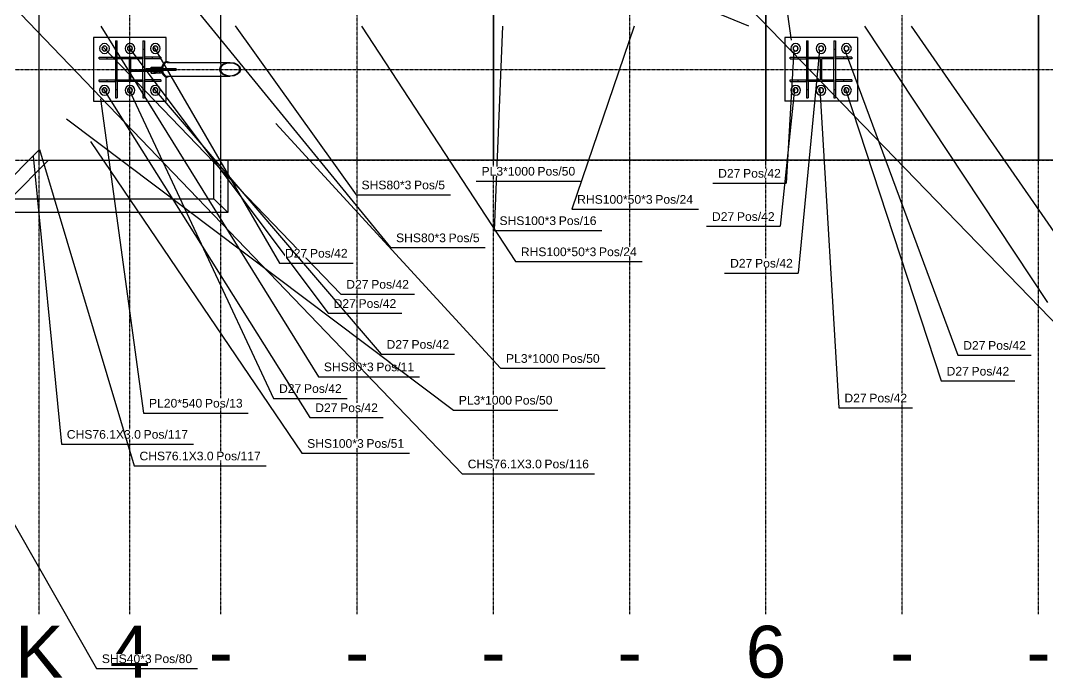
# Model space of a CAD drawing. Header units: millimetres. Extents: x -57554 to 16546, y 2142 to 98430.
# Drawn here: x 4463 to 10114, y 57068 to 60691 of the extents above; entities that cross this region are included whole.
import ezdxf

# ---------------------------------------------------------------- set-up
doc = ezdxf.new("R2010")
doc.units = ezdxf.units.MM
doc.linetypes.add('DXK_LINE_DOT3', pattern=[5.9187, 2.979, -0.9799, 0.9799, -0.9799])
doc.layers.add('S-Z2-A_TEXTUAL_ANNOTATION', color=7, linetype='Continuous')
doc.styles.add('Arial', font='ARIAL.TTF', dxfattribs={"height": 0.2})

msp = doc.modelspace()

# ---------------------------------------------------------------- linework, layer by layer
at = {"color": 1, "linetype": 'DXK_LINE_DOT3'}
for p, q in [((4565.2, 57422.3), (4565.2, 70422.3)), ((5065.2, 57422.3), (5065.2, 70422.3)), ((5565.2, 57422.3), (5565.2, 70422.3)), ((6315.2, 57422.3), (6315.2, 70422.3)), ((7065.2, 57422.3), (7065.2, 70422.3)), ((7815.2, 57422.3), (7815.2, 70422.3)), ((8565.2, 57422.3), (8565.2, 70422.3)), ((9315.2, 57422.3), (9315.2, 70422.3)), ((10065.2, 57422.3), (10065.2, 70422.3)), ((-6934.8, 60422.3), (15065.2, 60422.3)), ((-6934.8, 59922.3), (15065.2, 59922.3))]:
    msp.add_line(p, q, dxfattribs=at)
at = {"color": 2, "linetype": 'Continuous'}
for p, q in [((4565.2, 59922.3), (4565.2, 61422.3)), ((5565.2, 60460.3), (5565.2, 61422.3)), ((5565.2, 60460.3), (5565.2, 60922.3)), ((7065.2, 60922.3), (7065.2, 59922.3)), ((7065.2, 59922.3), (7065.2, 60922.3)), ((8565.2, 60922.3), (8565.2, 59922.3)), ((8565.2, 59922.3), (8565.2, 60922.3)), ((10065.2, 60922.3), (10065.2, 59922.3)), ((10065.2, 59922.3), (10065.2, 60922.3)), ((5265.2, 60597.3), (4865.2, 60597.3)), ((4865.2, 60597.3), (4865.2, 60247.3)), ((5265.2, 60464.7), (5265.2, 60597.3)), ((9068.2, 60597.3), (8668.2, 60597.3)), ((8668.2, 60597.3), (8668.2, 60247.3)), ((9068.2, 60597.3), (9068.2, 60247.3)), ((4985.2, 60578.8), (4985.2, 60265.8)), ((4985.2, 60578.8), (4995.2, 60578.8)), ((4985.2, 60533.8), (4995.2, 60533.8)), ((4995.2, 60488.8), (4995.2, 60578.8)), ((5135.2, 60578.8), (5145.2, 60578.8)), ((5135.2, 60578.8), (5135.2, 60488.8)), ((5135.2, 60533.8), (5145.2, 60533.8)), ((5145.2, 60578.8), (5145.2, 60418.3)), ((8788.2, 60578.8), (8788.2, 60265.8)), ((8788.2, 60578.8), (8798.2, 60578.8)), ((8788.2, 60533.8), (8798.2, 60533.8)), ((8798.2, 60488.8), (8798.2, 60578.8)), ((8938.2, 60578.8), (8938.2, 60488.8)), ((8938.2, 60578.8), (8948.2, 60578.8)), ((8938.2, 60533.8), (8948.2, 60533.8)), ((8948.2, 60578.8), (8948.2, 60265.8)), ((4895.2, 60479.5), (4895.2, 60489.5)), ((4895.2, 60489.5), (4985.2, 60489.5)), ((4895.2, 60479.5), (4985.2, 60479.5)), ((4940.2, 60479.5), (4940.2, 60489.5)), ((4985.2, 60479.5), (4985.2, 60489.5)), ((4995.2, 60480.3), (4995.2, 60488.8)), ((4995.2, 60488.8), (5135.2, 60488.8)), ((5062.4, 60480.3), (4995.2, 60480.3)), ((4995.2, 60364.3), (4995.2, 60480.3)), ((5062.4, 60364.3), (5062.4, 60480.3)), ((5135.2, 60480.3), (5067.9, 60480.3)), ((5067.9, 60480.3), (5067.9, 60364.3)), ((5135.2, 60488.8), (5135.2, 60480.3)), ((5135.2, 60418.3), (5135.2, 60480.3)), ((5235.2, 60489.5), (5145.2, 60489.5)), ((5145.2, 60489.5), (5145.2, 60479.5)), ((5235.2, 60479.5), (5145.2, 60479.5)), ((5190.2, 60479.5), (5190.2, 60489.5)), ((5235.2, 60489.5), (5235.2, 60479.5)), ((8698.2, 60479.5), (8698.2, 60489.5)), ((8698.2, 60489.5), (8788.2, 60489.5)), ((8698.2, 60479.5), (8788.2, 60479.5)), ((8743.2, 60479.5), (8743.2, 60489.5)), ((8788.2, 60479.5), (8788.2, 60489.5)), ((8798.2, 60480.3), (8798.2, 60488.8)), ((8798.2, 60488.8), (8938.2, 60488.8)), ((8865.4, 60480.3), (8798.2, 60480.3)), ((8798.2, 60364.3), (8798.2, 60480.3)), ((8865.4, 60364.3), (8865.4, 60480.3)), ((8938.2, 60480.3), (8870.9, 60480.3)), ((8870.9, 60480.3), (8870.9, 60364.3)), ((8938.2, 60488.8), (8938.2, 60480.3)), ((8938.2, 60364.3), (8938.2, 60480.3)), ((9038.2, 60489.5), (8948.2, 60489.5)), ((8948.2, 60489.5), (8948.2, 60479.5)), ((9038.2, 60479.5), (8948.2, 60479.5)), ((8993.2, 60479.5), (8993.2, 60489.5)), ((9038.2, 60489.5), (9038.2, 60479.5)), ((5228.4, 60418.3), (5067.9, 60418.3)), ((5154.3, 60418.3), (5154.3, 60426.3)), ((5154.3, 60426.3), (5319.8, 60426.3)), ((5156.8, 60418.3), (5156.8, 60426.3)), ((5228.4, 60410.3), (5228.4, 60418.3)), ((5228.4, 60418.3), (5319.8, 60418.3)), ((5241, 60438.8), (5239.4, 60426.3)), ((5239.4, 60418.3), (5241, 60405.8)), ((5247.1, 60452.7), (5241, 60438.8)), ((5241.6, 60426.3), (5243.3, 60438.8)), ((5243.3, 60405.8), (5241.6, 60418.3)), ((5243.3, 60438.8), (5249.4, 60452.7)), ((5246.3, 60436.9), (5244.9, 60426.3)), ((5244.9, 60418.3), (5246.3, 60407.7)), ((5251.7, 60449.2), (5246.3, 60436.9)), ((5256.3, 60462.1), (5247.1, 60452.7)), ((5249.4, 60452.7), (5258.6, 60462.1)), ((5259.8, 60457.4), (5251.7, 60449.2)), ((5267.1, 60465.3), (5256.3, 60462.1)), ((5258.6, 60462.1), (5269.4, 60465.3)), ((5269.4, 60460.3), (5259.8, 60457.4)), ((5267.1, 60465.3), (5269.4, 60465.3)), ((5269.4, 60465.3), (5280.2, 60462.1)), ((5269.4, 60460.3), (5616.1, 60460.3)), ((5280.2, 60462.1), (5281.9, 60460.3)), ((5313.6, 60418.3), (5313.6, 60426.3)), ((5319.8, 60418.3), (5319.8, 60426.3)), ((5558.1, 60422.3), (5562.6, 60436.9)), ((5562.6, 60407.7), (5558.1, 60422.3)), ((5562.6, 60436.9), (5575.1, 60449.2)), ((5566.8, 60435.7), (5562.7, 60422.3)), ((5562.7, 60422.3), (5566.8, 60408.9)), ((5578.3, 60447.1), (5566.8, 60435.7)), ((5575.1, 60449.2), (5593.9, 60457.4)), ((5595.6, 60454.7), (5578.3, 60447.1)), ((5593.9, 60457.4), (5616.1, 60460.3)), ((5616.1, 60457.3), (5595.6, 60454.7)), ((5616.1, 60460.3), (5638.2, 60457.4)), ((5636.5, 60454.7), (5616.1, 60457.3)), ((5653.8, 60447.1), (5636.5, 60454.7)), ((5638.2, 60457.4), (5657, 60449.2)), ((5665.4, 60435.7), (5653.8, 60447.1)), ((5657, 60449.2), (5669.6, 60436.9)), ((5669.4, 60422.3), (5665.4, 60435.7)), ((5665.4, 60408.9), (5669.4, 60422.3)), ((5669.6, 60436.9), (5674, 60422.3)), ((5674, 60422.3), (5669.6, 60407.7)), ((4895.2, 60355), (4895.2, 60365)), ((4895.2, 60365), (4985.2, 60365)), ((4940.2, 60355), (4940.2, 60365)), ((4985.2, 60355), (4985.2, 60365)), ((4995.2, 60355.8), (4995.2, 60364.3)), ((4995.2, 60364.3), (5062.4, 60364.3)), ((5135.2, 60355.8), (4995.2, 60355.8)), ((4995.2, 60355.8), (4995.2, 60265.8)), ((5240.4, 60410.3), (5067.9, 60410.3)), ((5067.9, 60364.3), (5135.2, 60364.3)), ((5135.2, 60364.3), (5135.2, 60410.3)), ((5135.2, 60364.3), (5135.2, 60355.8)), ((5135.2, 60355.8), (5135.2, 60265.8)), ((5145.2, 60410.3), (5145.2, 60265.8)), ((5235.2, 60365), (5145.2, 60365)), ((5145.2, 60365), (5145.2, 60355)), ((5190.2, 60355), (5190.2, 60365)), ((5235.2, 60365), (5235.2, 60355)), ((5241, 60405.8), (5247.1, 60391.9)), ((5249.4, 60391.9), (5243.3, 60405.8)), ((5246.3, 60407.7), (5251.7, 60395.4)), ((5247.1, 60391.9), (5256.3, 60382.5)), ((5258.6, 60382.5), (5249.4, 60391.9)), ((5251.7, 60395.4), (5259.8, 60387.1)), ((5256.3, 60382.5), (5267.1, 60379.2)), ((5269.4, 60379.2), (5258.6, 60382.5)), ((5259.8, 60387.1), (5269.4, 60384.2)), ((5265.2, 60247.3), (5265.2, 60379.8)), ((5267.1, 60379.2), (5269.4, 60379.2)), ((5269.4, 60384.2), (5616.1, 60384.2)), ((5280.2, 60382.5), (5269.4, 60379.2)), ((5281.9, 60384.2), (5280.2, 60382.5)), ((5575.1, 60395.4), (5562.6, 60407.7)), ((5565.2, 59922.3), (5565.2, 60384.2)), ((5565.2, 59922.3), (5565.2, 60384.2)), ((5566.8, 60408.9), (5578.3, 60397.5)), ((5593.9, 60387.1), (5575.1, 60395.4)), ((5578.3, 60397.5), (5595.6, 60389.9)), ((5616.1, 60384.2), (5593.9, 60387.1)), ((5595.6, 60389.9), (5616.1, 60387.2)), ((5616.1, 60387.2), (5636.5, 60389.9)), ((5638.2, 60387.1), (5616.1, 60384.2)), ((5636.5, 60389.9), (5653.8, 60397.5)), ((5657, 60395.4), (5638.2, 60387.1)), ((5653.8, 60397.5), (5665.4, 60408.9)), ((5669.6, 60407.7), (5657, 60395.4)), ((8698.2, 60355), (8698.2, 60365)), ((8698.2, 60365), (8788.2, 60365)), ((8743.2, 60355), (8743.2, 60365)), ((8788.2, 60355), (8788.2, 60365)), ((8798.2, 60355.8), (8798.2, 60364.3)), ((8798.2, 60364.3), (8865.4, 60364.3)), ((8938.2, 60355.8), (8798.2, 60355.8)), ((8798.2, 60355.8), (8798.2, 60265.8)), ((8870.9, 60364.3), (8938.2, 60364.3)), ((8938.2, 60364.3), (8938.2, 60355.8)), ((8938.2, 60355.8), (8938.2, 60265.8)), ((9038.2, 60365), (8948.2, 60365)), ((8948.2, 60365), (8948.2, 60355)), ((8993.2, 60355), (8993.2, 60365)), ((9038.2, 60365), (9038.2, 60355)), ((4895.2, 60355), (4985.2, 60355)), ((4985.2, 60310.8), (4995.2, 60310.8)), ((5135.2, 60310.8), (5145.2, 60310.8)), ((5235.2, 60355), (5145.2, 60355)), ((8698.2, 60355), (8788.2, 60355)), ((8788.2, 60310.8), (8798.2, 60310.8)), ((8938.2, 60310.8), (8948.2, 60310.8)), ((9038.2, 60355), (8948.2, 60355)), ((4865.2, 60247.3), (5265.2, 60247.3)), ((4985.2, 60265.8), (4995.2, 60265.8)), ((5135.2, 60265.8), (5145.2, 60265.8)), ((9068.2, 60247.3), (8668.2, 60247.3)), ((8788.2, 60265.8), (8798.2, 60265.8)), ((8938.2, 60265.8), (8948.2, 60265.8)), ((4353.2, 59764.7), (4565.2, 59978.5)), ((4406.5, 59710.3), (4616.6, 59922.3)), ((4565.2, 59922.3), (5565.2, 59922.3)), ((5527.1, 59710.3), (5527.1, 59922.3)), ((7065.2, 59922.3), (5565.2, 59922.3)), ((5603.2, 59922.3), (5603.2, 59634.2)), ((8565.2, 59922.3), (7065.2, 59922.3)), ((10065.2, 59922.3), (8565.2, 59922.3)), ((11565.2, 59922.3), (10065.2, 59922.3)), ((4406.5, 59710.3), (5526.6, 59710.3)), ((5527.1, 59710.3), (5526.6, 59710.3)), ((5603.2, 59634.2), (5527.1, 59710.3)), ((5603.2, 59634.2), (4277.1, 59634.2))]:
    msp.add_line(p, q, dxfattribs=at)
at = {"color": 6, "linetype": 'Continuous'}
for p, q in [((5181.2, 60426.3), (5181.2, 60434.3)), ((5181.2, 60434.3), (5206.1, 60434.3)), ((5185.3, 60426.3), (5185.3, 60434.3)), ((5197.8, 60426.3), (5197.8, 60434.3)), ((5206.1, 60426.3), (5206.1, 60434.3)), ((5207.5, 60426.3), (5207.5, 60434.3)), ((5207.5, 60434.3), (5236.3, 60434.3)), ((5211.4, 60426.3), (5211.4, 60434.3)), ((5215.5, 60426.3), (5215.5, 60434.3)), ((5227.9, 60426.3), (5227.9, 60434.3)), ((5236.3, 60426.3), (5236.3, 60434.3)), ((5237.6, 60426.3), (5237.6, 60434.3)), ((5237.6, 60434.3), (5240.4, 60434.3)), ((5181.2, 60402.3), (5181.2, 60410.3)), ((5181.2, 60402.3), (5206.1, 60402.3)), ((5185.3, 60402.3), (5185.3, 60410.3)), ((5197.8, 60402.3), (5197.8, 60410.3)), ((5206.1, 60402.3), (5206.1, 60410.3)), ((5207.5, 60402.3), (5207.5, 60410.3)), ((5236.3, 60402.3), (5207.5, 60402.3)), ((5211.4, 60402.3), (5211.4, 60410.3)), ((5215.5, 60402.3), (5215.5, 60410.3)), ((5227.9, 60402.3), (5227.9, 60410.3)), ((5236.3, 60402.3), (5236.3, 60410.3)), ((5237.6, 60402.3), (5237.6, 60410.3)), ((5241.8, 60402.3), (5237.6, 60402.3)), ((5241.8, 60402.3), (5241.8, 60404.1)), ((5242.5, 60402.3), (5241.8, 60402.3))]:
    msp.add_line(p, q, dxfattribs=at)
at = {"color": 2, "linetype": 'Continuous'}
for centre, radius, start, end in [((4925.2, 60537.3), 27, 0, 180), ((4925.2, 60537.3), 27, 180, 0), ((4925.2, 60537.3), 14, 0, 180), ((4925.2, 60537.3), 14, 180, 0), ((4925.2, 60537.3), 13, 0, 180), ((4925.2, 60537.3), 13, 180, 0), ((5065.2, 60537.3), 27, 0, 180), ((5065.2, 60537.3), 27, 180, 0), ((5065.2, 60537.3), 14, 0, 180), ((5065.2, 60537.3), 14, 180, 0), ((5065.2, 60537.3), 13, 0, 180), ((5065.2, 60537.3), 13, 180, 0), ((5205.2, 60537.3), 27, 0, 180), ((5205.2, 60537.3), 27, 180, 0), ((5205.2, 60537.3), 14, 0, 180), ((5205.2, 60537.3), 14, 180, 0), ((5205.2, 60537.3), 13, 0, 180), ((5205.2, 60537.3), 13, 180, 0), ((8728.2, 60537.3), 27, 0, 180), ((8728.2, 60537.3), 27, 180, 0), ((8728.2, 60537.3), 14, 0, 180), ((8728.2, 60537.3), 14, 180, 0), ((8728.2, 60537.3), 13, 0, 180), ((8728.2, 60537.3), 13, 180, 0), ((8868.2, 60537.3), 27, 0, 180), ((8868.2, 60537.3), 27, 180, 0), ((8868.2, 60537.3), 14, 0, 180), ((8868.2, 60537.3), 14, 180, 0), ((8868.2, 60537.3), 13, 0, 180), ((8868.2, 60537.3), 13, 180, 0), ((9008.2, 60537.3), 27, 0, 180), ((9008.2, 60537.3), 27, 180, 0), ((9008.2, 60537.3), 14, 0, 180), ((9008.2, 60537.3), 14, 180, 0), ((9008.2, 60537.3), 13, 0, 180), ((9008.2, 60537.3), 13, 180, 0), ((4925.2, 60307.3), 27, 0, 180), ((4925.2, 60307.3), 27, 180, 0), ((4925.2, 60307.3), 14, 0, 180), ((4925.2, 60307.3), 14, 180, 0), ((4925.2, 60307.3), 13, 0, 180), ((4925.2, 60307.3), 13, 180, 0), ((5065.2, 60307.3), 27, 0, 180), ((5065.2, 60307.3), 27, 180, 0), ((5065.2, 60307.3), 14, 0, 180), ((5065.2, 60307.3), 14, 180, 0), ((5065.2, 60307.3), 13, 0, 180), ((5065.2, 60307.3), 13, 180, 0), ((5205.2, 60307.3), 27, 0, 180), ((5205.2, 60307.3), 27, 180, 0), ((5205.2, 60307.3), 14, 0, 180), ((5205.2, 60307.3), 14, 180, 0), ((5205.2, 60307.3), 13, 0, 180), ((5205.2, 60307.3), 13, 180, 0), ((8728.2, 60307.3), 27, 0, 180), ((8728.2, 60307.3), 27, 180, 0), ((8728.2, 60307.3), 14, 0, 180), ((8728.2, 60307.3), 14, 180, 0), ((8728.2, 60307.3), 13, 0, 180), ((8728.2, 60307.3), 13, 180, 0), ((8868.2, 60307.3), 27, 0, 180), ((8868.2, 60307.3), 27, 180, 0), ((8868.2, 60307.3), 14, 0, 180), ((8868.2, 60307.3), 14, 180, 0), ((8868.2, 60307.3), 13, 0, 180), ((8868.2, 60307.3), 13, 180, 0), ((9008.2, 60307.3), 27, 0, 180), ((9008.2, 60307.3), 27, 180, 0), ((9008.2, 60307.3), 14, 0, 180), ((9008.2, 60307.3), 14, 180, 0), ((9008.2, 60307.3), 13, 0, 180), ((9008.2, 60307.3), 13, 180, 0)]:
    msp.add_arc(centre, radius, start, end, dxfattribs=at)
at = {"layer": 'S-Z2-A_TEXTUAL_ANNOTATION'}
for p, q in [((-269.6, 66152.8), (4880.4, 57123)), ((8706.6, 60584), (8489.6, 62069.8)), ((8470.7, 60660.2), (7736.4, 60963.2)), ((4904.7, 60660.2), (6102.2, 58730)), ((5643.6, 60661.8), (6309.5, 59731.8)), ((9107.7, 60660.2), (10115.1, 59137.7)), ((9364.7, 60660.2), (10241.6, 59395.3)), ((4919.2, 60543.2), (6225.6, 59184.7)), ((5059.2, 60543.2), (6155.9, 59079.1)), ((5199.2, 60543.2), (5888.2, 59355.9)), ((8719.1, 60528.2), (8676.9, 59796.1)), ((8859.1, 60528.2), (8742.7, 59300.9)), ((8999.1, 60528.2), (9620.7, 58848.3)), ((5059.2, 60313.2), (5855.7, 58610.8)), ((8862.2, 60313.2), (8967, 58558.4)), ((9002.2, 60313.2), (9529.2, 58706.3)), ((4903.3, 60260.6), (5140, 58530)), ((4531.8, 59944.1), (4687.7, 58358.5)), ((6970, 59807.3), (7545.2, 59807.3)), ((8272.2, 59796.1), (8676.9, 59796.1)), ((6309.5, 59731.8), (6829, 59731.8)), ((7496.2, 59652.4), (8193.6, 59652.4)), ((7068.8, 59535.1), (7662.5, 59535.1)), ((8238.1, 59558), (8642.8, 59558)), ((6499.6, 59440.7), (7019.1, 59440.7)), ((5888.2, 59355.9), (6292.9, 59355.9)), ((7186.4, 59363.8), (7883.8, 59363.8)), ((8337.9, 59300.9), (8742.7, 59300.9)), ((6225.6, 59184.7), (6630.3, 59184.7)), ((6155.9, 59079.1), (6560.7, 59079.1)), ((6447.3, 58854), (6852, 58854)), ((9620.7, 58848.3), (10025.4, 58848.3)), ((7104.8, 58776.4), (7680, 58776.4)), ((6102.2, 58730), (6658.8, 58730)), ((9529.2, 58706.3), (9933.9, 58706.3)), ((5855.7, 58610.8), (6260.4, 58610.8)), ((8967, 58558.4), (9371.8, 58558.4)), ((5140, 58530), (5715.2, 58530)), ((6054.8, 58505.1), (6459.5, 58505.1)), ((6844.8, 58546.5), (7419.9, 58546.5)), ((4687.7, 58358.5), (5414.7, 58358.5)), ((6010.3, 58308.5), (6604, 58308.5)), ((5087.7, 58239.3), (5814.7, 58239.3)), ((6893.9, 58195.5), (7620.9, 58195.5)), ((4880.4, 57123), (5437, 57123))]:
    msp.add_line(p, q, dxfattribs=at)

# ---------------------------------------------------------------- texts
at = {"color": 5, "linetype": 'Continuous', "style": 'Arial'}
for s, p in [('6', (8454, 57072.3)), ('K', (4431.9, 57072.3)), ('4', (4954, 57072.3)), ('-', (5498.5, 57072.3)), ('-', (6248.5, 57072.3)), ('-', (6998.5, 57072.3)), ('-', (7748.5, 57072.3)), ('-', (9248.5, 57072.3)), ('-', (9998.5, 57072.3))]:
    msp.add_text(s, height=286.5, dxfattribs=at).set_placement(p)

# ---------------------------------------------------------------- wipeouts: each hides what was drawn before it
for points in [[(8424.4, 59826.1), (8424.4, 59876.1), (8302.2, 59876.1), (8302.2, 59826.1)], [(8390.4, 59588), (8390.4, 59638), (8268.1, 59638), (8268.1, 59588)], [(7410, 59565.1), (7410, 59615.1), (7098.8, 59615.1), (7098.8, 59565.1)], [(7631.4, 59393.8), (7631.4, 59443.8), (7216.4, 59443.8), (7216.4, 59393.8)], [(9772.9, 58878.3), (9772.9, 58928.3), (9650.7, 58928.3), (9650.7, 58878.3)], [(7427.5, 58806.4), (7427.5, 58856.4), (7134.8, 58856.4), (7134.8, 58806.4)], [(9681.4, 58736.3), (9681.4, 58786.3), (9559.2, 58786.3), (9559.2, 58736.3)], [(6008, 58640.8), (6008, 58690.8), (5885.7, 58690.8), (5885.7, 58640.8)], [(9119.3, 58588.4), (9119.3, 58638.4), (8997, 58638.4), (8997, 58588.4)], [(5525.2, 58269.3), (5525.2, 58319.3), (5117.7, 58319.3), (5117.7, 58269.3)]]:
    msp.add_wipeout(points).dxf.layer = 'S-Z2-A_TEXTUAL_ANNOTATION'

# ---------------------------------------------------------------- next in the draw order: linework, layer by layer
at = {"layer": 'S-Z2-A_TEXTUAL_ANNOTATION'}
for p, q in [((6339.7, 60660.2), (7186.4, 59363.8)), ((7114.7, 60660.2), (7068.8, 59535.1))]:
    msp.add_line(p, q, dxfattribs=at)

# ---------------------------------------------------------------- next in the draw order: wipeouts: each hides what was drawn before it
for points in [[(8646.9, 59826.1), (8646.9, 59876.1), (8439.4, 59876.1), (8439.4, 59826.1)], [(7941.2, 59682.4), (7941.2, 59732.4), (7526.2, 59732.4), (7526.2, 59682.4)], [(8612.8, 59588), (8612.8, 59638), (8405.4, 59638), (8405.4, 59588)], [(7632.5, 59565.1), (7632.5, 59615.1), (7425, 59615.1), (7425, 59565.1)], [(7853.8, 59393.8), (7853.8, 59443.8), (7646.4, 59443.8), (7646.4, 59393.8)], [(6377.9, 59214.7), (6377.9, 59264.7), (6255.6, 59264.7), (6255.6, 59214.7)], [(6308.2, 59109.1), (6308.2, 59159.1), (6185.9, 59159.1), (6185.9, 59109.1)], [(9995.4, 58878.3), (9995.4, 58928.3), (9787.9, 58928.3), (9787.9, 58878.3)], [(7650, 58806.4), (7650, 58856.4), (7442.5, 58856.4), (7442.5, 58806.4)], [(6406.3, 58760), (6406.3, 58810), (6132.2, 58810), (6132.2, 58760)], [(9903.9, 58736.3), (9903.9, 58786.3), (9696.4, 58786.3), (9696.4, 58736.3)], [(6230.4, 58640.8), (6230.4, 58690.8), (6023, 58690.8), (6023, 58640.8)], [(5462.7, 58560), (5462.7, 58610), (5170, 58610), (5170, 58560)], [(7167.5, 58576.5), (7167.5, 58626.5), (6874.8, 58626.5), (6874.8, 58576.5)], [(9341.8, 58588.4), (9341.8, 58638.4), (9134.3, 58638.4), (9134.3, 58588.4)], [(5125.2, 58388.5), (5125.2, 58438.5), (4717.7, 58438.5), (4717.7, 58388.5)], [(6351.5, 58338.5), (6351.5, 58388.5), (6040.3, 58388.5), (6040.3, 58338.5)], [(5784.7, 58269.3), (5784.7, 58319.3), (5540.2, 58319.3), (5540.2, 58269.3)], [(7331.3, 58225.5), (7331.3, 58275.5), (6923.9, 58275.5), (6923.9, 58225.5)], [(5184.6, 57153), (5184.6, 57203), (4910.4, 57203), (4910.4, 57153)]]:
    msp.add_wipeout(points).dxf.layer = 'S-Z2-A_TEXTUAL_ANNOTATION'

# ---------------------------------------------------------------- next in the draw order: linework, layer by layer
for p, q in [((7839.7, 60660.2), (7496.2, 59652.4)), ((8722.2, 60313.2), (8642.8, 59558)), ((4568.3, 59980.9), (5087.7, 58239.3))]:
    msp.add_line(p, q, dxfattribs=at)

# ---------------------------------------------------------------- next in the draw order: texts
at = {"layer": 'S-Z2-A_TEXTUAL_ANNOTATION', "style": 'Arial'}
for s, height, p in [('D27', 47.75, (8302.2, 59826.1)), ('Pos/42', 47.75, (8439.4, 59826.1)), ('D27', 47.75, (8268.1, 59588)), ('Pos/42', 47.75, (8405.4, 59588)), ('SHS100*3', 47.75, (7098.8, 59565.1)), ('Pos/16', 47.75, (7425, 59565.1)), ('RHS100*50*3', 47.754, (7216.4, 59393.8)), ('Pos/24', 47.75, (7646.4, 59393.8)), ('D27', 47.75, (9650.7, 58878.3)), ('Pos/42', 47.75, (9787.9, 58878.3)), ('PL3*1000', 47.75, (7134.8, 58806.4)), ('Pos/50', 47.75, (7442.5, 58806.4)), ('D27', 47.75, (9559.2, 58736.3)), ('Pos/42', 47.75, (9696.4, 58736.3)), ('D27', 47.75, (5885.7, 58640.8)), ('Pos/42', 47.75, (6023, 58640.8)), ('D27', 47.75, (8997, 58588.4)), ('Pos/42', 47.75, (9134.3, 58588.4)), ('CHS76.1X3.0', 47.754, (5117.7, 58269.3)), ('Pos/117', 47.75, (5540.2, 58269.3))]:
    msp.add_text(s, height=height, dxfattribs=at).set_placement(p)

# ---------------------------------------------------------------- next in the draw order: wipeouts: each hides what was drawn before it
for points in [[(6613.6, 59761.8), (6613.6, 59811.8), (6339.5, 59811.8), (6339.5, 59761.8)], [(8163.6, 59682.4), (8163.6, 59732.4), (7956.2, 59732.4), (7956.2, 59682.4)], [(6803.7, 59470.7), (6803.7, 59520.7), (6529.6, 59520.7), (6529.6, 59470.7)], [(6600.3, 59214.7), (6600.3, 59264.7), (6392.9, 59264.7), (6392.9, 59214.7)], [(6530.7, 59109.1), (6530.7, 59159.1), (6323.2, 59159.1), (6323.2, 59109.1)], [(6628.8, 58760), (6628.8, 58810), (6421.3, 58810), (6421.3, 58760)], [(5685.2, 58560), (5685.2, 58610), (5477.7, 58610), (5477.7, 58560)], [(7389.9, 58576.5), (7389.9, 58626.5), (7182.5, 58626.5), (7182.5, 58576.5)], [(5384.7, 58388.5), (5384.7, 58438.5), (5140.2, 58438.5), (5140.2, 58388.5)], [(6574, 58338.5), (6574, 58388.5), (6366.5, 58388.5), (6366.5, 58338.5)], [(7590.9, 58225.5), (7590.9, 58275.5), (7346.3, 58275.5), (7346.3, 58225.5)], [(5407, 57153), (5407, 57203), (5199.6, 57203), (5199.6, 57153)]]:
    msp.add_wipeout(points).dxf.layer = 'S-Z2-A_TEXTUAL_ANNOTATION'

# ---------------------------------------------------------------- next in the draw order: linework, layer by layer
at = {"layer": 'S-Z2-A_TEXTUAL_ANNOTATION'}
for p, q in [((5225.6, 61000.8), (6499.6, 59440.7)), ((4847.2, 60024.8), (6010.3, 58308.5))]:
    msp.add_line(p, q, dxfattribs=at)

# ---------------------------------------------------------------- next in the draw order: texts
at = {"layer": 'S-Z2-A_TEXTUAL_ANNOTATION', "style": 'Arial'}
for s, height, p in [('RHS100*50*3', 47.754, (7526.2, 59682.4)), ('Pos/24', 47.75, (7956.2, 59682.4)), ('D27', 47.75, (6255.6, 59214.7)), ('Pos/42', 47.75, (6392.9, 59214.7)), ('D27', 47.75, (6185.9, 59109.1)), ('Pos/42', 47.75, (6323.2, 59109.1)), ('SHS80*3', 47.75, (6132.2, 58760)), ('Pos/11', 47.75, (6421.3, 58760)), ('PL20*540', 47.75, (5170, 58560)), ('Pos/13', 47.75, (5477.7, 58560)), ('PL3*1000', 47.75, (6874.8, 58576.5)), ('Pos/50', 47.75, (7182.5, 58576.5)), ('CHS76.1X3.0', 47.754, (4717.7, 58388.5)), ('Pos/117', 47.75, (5140.2, 58388.5)), ('SHS100*3', 47.75, (6040.3, 58338.5)), ('Pos/51', 47.75, (6366.5, 58338.5)), ('CHS76.1X3.0', 47.754, (6923.9, 58225.5)), ('Pos/116', 47.75, (7346.3, 58225.5)), ('SHS40*3', 47.75, (4910.4, 57153)), ('Pos/80', 47.75, (5199.6, 57153))]:
    msp.add_text(s, height=height, dxfattribs=at).set_placement(p)

# ---------------------------------------------------------------- next in the draw order: wipeouts: each hides what was drawn before it
for points in [[(6799, 59761.8), (6799, 59811.8), (6628.6, 59811.8), (6628.6, 59761.8)], [(6989.1, 59470.7), (6989.1, 59520.7), (6818.7, 59520.7), (6818.7, 59470.7)]]:
    msp.add_wipeout(points).dxf.layer = 'S-Z2-A_TEXTUAL_ANNOTATION'

# ---------------------------------------------------------------- next in the draw order: linework, layer by layer
at = {"layer": 'S-Z2-A_TEXTUAL_ANNOTATION'}
for p, q in [((4277.6, 60921.8), (6893.9, 58195.5)), ((4716.7, 60149.4), (6844.8, 58546.5)), ((5867.3, 60123.8), (7104.8, 58776.4))]:
    msp.add_line(p, q, dxfattribs=at)

# ---------------------------------------------------------------- next in the draw order: texts
at = {"layer": 'S-Z2-A_TEXTUAL_ANNOTATION', "style": 'Arial'}
for s, p in [('SHS80*3', (6339.5, 59761.8)), ('Pos/5', (6628.6, 59761.8)), ('SHS80*3', (6529.6, 59470.7)), ('Pos/5', (6818.7, 59470.7))]:
    msp.add_text(s, height=47.75, dxfattribs=at).set_placement(p)

# ---------------------------------------------------------------- next in the draw order: wipeouts: each hides what was drawn before it
for points in [[(7292.7, 59837.3), (7292.7, 59887.3), (7000, 59887.3), (7000, 59837.3)], [(6040.5, 59385.9), (6040.5, 59435.9), (5918.2, 59435.9), (5918.2, 59385.9)], [(6599.6, 58884), (6599.6, 58934), (6477.3, 58934), (6477.3, 58884)], [(6207.1, 58535.1), (6207.1, 58585.1), (6084.8, 58585.1), (6084.8, 58535.1)]]:
    msp.add_wipeout(points).dxf.layer = 'S-Z2-A_TEXTUAL_ANNOTATION'

# ---------------------------------------------------------------- next in the draw order: wipeouts: each hides what was drawn before it
for points in [[(7515.2, 59837.3), (7515.2, 59887.3), (7307.7, 59887.3), (7307.7, 59837.3)], [(6262.9, 59385.9), (6262.9, 59435.9), (6055.5, 59435.9), (6055.5, 59385.9)], [(6822, 58884), (6822, 58934), (6614.6, 58934), (6614.6, 58884)], [(6429.5, 58535.1), (6429.5, 58585.1), (6222.1, 58585.1), (6222.1, 58535.1)]]:
    msp.add_wipeout(points).dxf.layer = 'S-Z2-A_TEXTUAL_ANNOTATION'

# ---------------------------------------------------------------- next in the draw order: linework, layer by layer
at = {"layer": 'S-Z2-A_TEXTUAL_ANNOTATION'}
for p, q in [((7250.4, 62027.8), (10467.8, 58700.5)), ((4919.2, 60313.2), (6054.8, 58505.1)), ((5199.2, 60313.2), (6447.3, 58854))]:
    msp.add_line(p, q, dxfattribs=at)

# ---------------------------------------------------------------- next in the draw order: texts
at = {"layer": 'S-Z2-A_TEXTUAL_ANNOTATION', "style": 'Arial'}
for s, p in [('PL3*1000', (7000, 59837.3)), ('Pos/50', (7307.7, 59837.3)), ('D27', (5918.2, 59385.9)), ('Pos/42', (6055.5, 59385.9)), ('D27', (6477.3, 58884)), ('Pos/42', (6614.6, 58884)), ('D27', (6084.8, 58535.1)), ('Pos/42', (6222.1, 58535.1))]:
    msp.add_text(s, height=47.75, dxfattribs=at).set_placement(p)

# ---------------------------------------------------------------- next in the draw order: wipeouts: each hides what was drawn before it
msp.add_wipeout([(8490.2, 59330.9), (8490.2, 59380.9), (8367.9, 59380.9), (8367.9, 59330.9)]).dxf.layer = 'S-Z2-A_TEXTUAL_ANNOTATION'

# ---------------------------------------------------------------- next in the draw order: wipeouts: each hides what was drawn before it
msp.add_wipeout([(8712.7, 59330.9), (8712.7, 59380.9), (8505.2, 59380.9), (8505.2, 59330.9)]).dxf.layer = 'S-Z2-A_TEXTUAL_ANNOTATION'

# ---------------------------------------------------------------- next in the draw order: texts
for s, p in [('D27', (8367.9, 59330.9)), ('Pos/42', (8505.2, 59330.9))]:
    msp.add_text(s, height=47.75, dxfattribs=at).set_placement(p)

doc.saveas('drawing.dxf')
